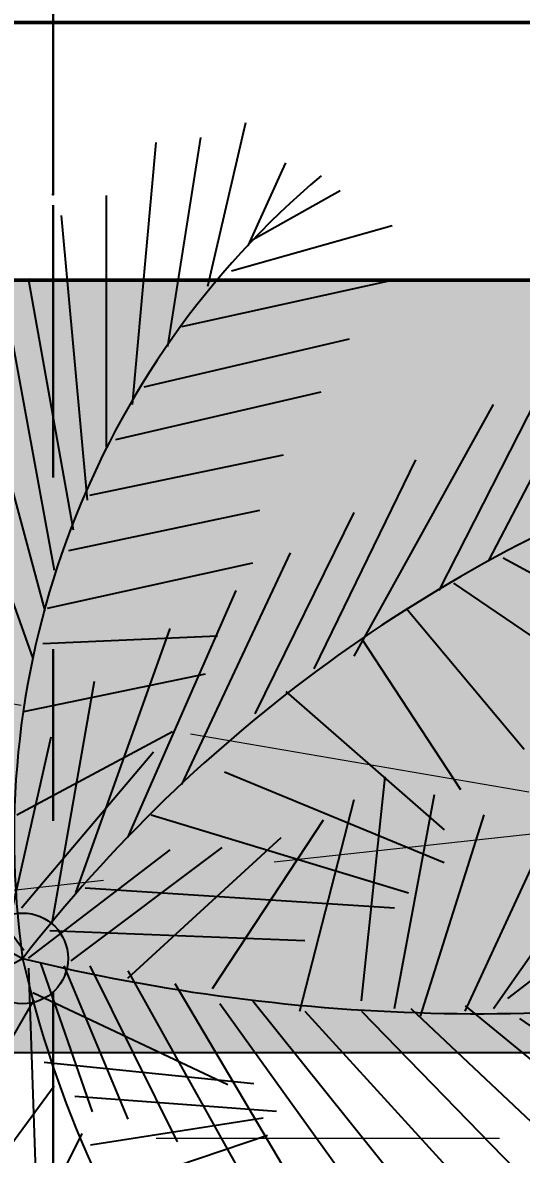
# Model space of a CAD drawing. Header units: millimetres. Extents: x 10612.9 to 10705, y -16533.4 to -16503.9.
# Drawn here: x 10617.248 to 10617.538, y -16507.364 to -16506.704 of the extents above; entities that cross this region are included whole.
import ezdxf
from ezdxf.enums import TextEntityAlignment as Align

# ---------------------------------------------------------------- set-up
doc = ezdxf.new("R2010")
doc.units = ezdxf.units.MM
doc.linetypes.add('HIDDEN', pattern=[0.375, 0.25, -0.125])
doc.linetypes.add('Punto & Rayas', pattern=[0.335139, 0.15875, -0.088194, 0, -0.088194])
doc.layers.add('01_GRIS 250', color=250, linetype='Continuous', lineweight=9)
doc.layers.add('Muro sin techar', color=160, linetype='Continuous', lineweight=40)
doc.layers.add('Nuevo_Estructura - Forjados', color=7, linetype='Continuous')
doc.layers.add('Nuevo_Estructura - Forjados_Pluma_Nº__209', color=7, linetype='Continuous', lineweight=30, true_color=0x3e4f7b)
doc.layers.add('Nuevo_Estructura - Forjados_Pluma_Nº__219', color=7, linetype='Continuous', lineweight=13, true_color=0x404b6a)
doc.styles.add('Estilo_Generado_1', font='arial.ttf')
doc.styles.add('mahico', font='GOTHIC.TTF', dxfattribs={"width": 0.75})
doc.dimstyles.new('Copia de 50 P', dxfattribs={"dimtxt": 0.1, "dimasz": 0.01, "dimexe": 0.065, "dimexo": 0.0625, "dimgap": 0.025, "dimtad": 1, "dimtih": 1, "dimtoh": 1, "dimzin": 0, "dimdsep": 46, "dimtxsty": 'mahico', "dimblk": 'pa cotas', "dimcen": 0.09, "dimdle": 0.3, "dimclrd": 256, "dimclre": 256, "dimclrt": 256, "dimadec": 0, "dimazin": 0, "dimtfac": 1, "dimtofl": 0, "dimtmove": 0, "dimatfit": 3, "dimfxl": 0.15, "dimfxlon": 1, "dimtolj": 1, "dimtzin": 0, "dimlwd": 5, "dimlwe": 5, "dimarcsym": 0})

# ---------------------------------------------------------------- blocks, each defined once
blk = doc.blocks.new('A$C3BDE78F2')
at = {"color": 64, "lineweight": 25}
for p, q in [((1.3223, 1.4622), (1.6759, 1.7241)), ((1.2369, 1.4448), (0.8046, 1.6951)), ((1.0874, 1.4093), (0.7718, 1.6414)), ((1.8287, 1.4458), (2.2871, 1.6095)), ((1.0054, 1.3617), (0.6015, 1.562)), ((1.9116, 1.4253), (2.3526, 1.544)), ((1.3369, 1.4948), (1.6933, 1.4149)), ((1.9815, 1.409), (2.4748, 1.499)), ((1.558, 1.4745), (1.7021, 1.2043)), ((1.2917, 1.454), (0.6937, 1.4335)), ((1.3092, 1.454), (1.4969, 1.2084)), ((1.3965, 1.4663), (1.6672, 1.2371)), ((1.737, 1.4622), (1.8025, 1.1471)), ((2.0513, 1.3762), (2.4879, 1.454)), ((1.3005, 1.4335), (1.0429, 1.3435)), ((1.2499, 1.4464), (1.0904, 1.1085)), ((1.1291, 1.4269), (1.0917, 1.0633)), ((1.3572, 1.4172), (1.3398, 0.9752)), ((1.8549, 1.4294), (1.868, 1.1266)), ((1.916, 1.4212), (1.9946, 1.0652)), ((1.3703, 1.4131), (1.7894, 1.3394)), ((2.1037, 1.3517), (2.597, 1.3967)), ((1.2961, 1.3926), (1.0298, 1.2821)), ((1.0698, 1.374), (1.0439, 1.0242)), ((1.3048, 1.3803), (1.5013, 1.1184)), ((2.0164, 1.3844), (2.0863, 1.0529)), ((1.4314, 1.3558), (1.3965, 0.8197)), ((1.4227, 1.3721), (1.8811, 1.2084)), ((0.9853, 1.3468), (1.0321, 1.0474)), ((1.2961, 1.3476), (0.9905, 1.1962)), ((2.1124, 1.3476), (2.1823, 1.012)), ((2.1954, 1.3189), (2.6319, 1.3189)), ((0.9104, 1.3125), (1.0023, 1.0395)), ((2.2085, 1.3026), (2.2914, 0.9465)), ((1.2874, 1.2821), (0.9207, 1.0775)), ((1.2743, 1.2821), (1.5187, 1.0161)), ((1.5187, 1.2821), (1.9466, 1.0939)), ((2.2696, 1.2739), (2.7236, 1.233)), ((1.558, 1.2412), (1.4227, 0.7951)), ((2.3002, 1.2535), (2.3831, 0.8974)), ((1.2655, 1.2003), (0.8639, 0.9629)), ((2.37, 1.2125), (2.7323, 1.1552)), ((1.6104, 1.188), (2.012, 0.9997)), ((2.4049, 1.188), (2.4835, 0.8319)), ((2.4748, 1.143), (2.7585, 1.0775)), ((1.2306, 1.1225), (0.8552, 0.8524)), ((1.2568, 1.1348), (1.5493, 0.9424)), ((1.6322, 1.1143), (1.4751, 0.7337)), ((2.501, 1.102), (2.5796, 0.8237)), ((1.235, 1.0652), (0.8377, 0.746)), ((1.7327, 1.0611), (2.0819, 0.8892)), ((2.5446, 1.0734), (2.6887, 1.0079)), ((2.5534, 1.0693), (2.6407, 0.9138)), ((1.7719, 1.0079), (1.5318, 0.7337)), ((1.2175, 0.9834), (1.5842, 0.8892)), ((1.2175, 0.9752), (0.8858, 0.6723)), ((1.8112, 0.9588), (2.1736, 0.7828)), ((1.8331, 0.8892), (2.2696, 0.6478)), ((1.2175, 0.877), (0.877, 0.5455)), ((1.235, 0.877), (1.6235, 0.836)), ((1.8636, 0.877), (1.6017, 0.7051)), ((1.2219, 0.8197), (1.593, 0.7501)), ((1.2219, 0.791), (0.8858, 0.435)), ((1.916, 0.7992), (1.6715, 0.5946)), ((1.2088, 0.7746), (1.558, 0.6641)), ((1.9466, 0.7419), (2.3089, 0.5577)), ((1.9597, 0.7173), (1.7588, 0.4227)), ((1.2263, 0.6969), (0.9338, 0.3408)), ((1.2175, 0.6969), (1.51, 0.5618)), ((1.2219, 0.6478), (1.462, 0.48)), ((1.9989, 0.656), (2.3133, 0.4923)), ((2.0033, 0.6314), (1.82, 0.2917)), ((1.2394, 0.6232), (1.462, 0.3327)), ((1.2044, 0.6028), (0.9774, 0.2713))]:
    blk.add_line(p, q, dxfattribs=at)
blk.add_circle((1.3088, 1.4642), 0.0787, dxfattribs=at)
for centre, radius, start, end in [((2.0453, 1.8943), 0.8529, 92.1665, 210.2856), ((2.4541, 0.8538), 1.2978, 82.9277, 151.9425), ((1.5195, -0.0223), 1.5013, 40.2097, 98.065), ((1.7056, -0.3138), 1.8217, 102.5794, 150.2919), ((4.5515, 0.6699), 3.3386, 166.2356, 191.5745), ((-0.2939, -0.6019), 2.6148, 19.8421, 52.1981)]:
    blk.add_arc(centre, radius, start, end, dxfattribs=at)
blk = doc.blocks.new('Marcador de red estándar')
at = {"layer": 'Nuevo_Estructura - Forjados_Pluma_Nº__209', "color": 167, "linetype": 'Punto & Rayas', "lineweight": 30, "true_color": 0x3e4f7b}
for p, q in [((7.9, 0), (9.9, 0)), ((9.9, 0), (10.9, 0))]:
    blk.add_line(p, q, dxfattribs=at)
blk.add_point((9.9, 0), dxfattribs=at)
blk.add_point((9.9, 0), dxfattribs=at)
at = {"layer": 'Nuevo_Estructura - Forjados_Pluma_Nº__219', "color": 167, "lineweight": 13, "true_color": 0x404b6a, "style": 'Estilo_Generado_1'}
for tag, p in [('AC_MarkerText_1_0', (-10.9725, -0.04)), ('AC_MarkerText_1_1', (11.2275, -0.04))]:
    blk.add_attdef(tag, text='', height=0.175, rotation=270, dxfattribs=at).set_placement(p, align=Align.TOP_CENTER)
blk = doc.blocks.new('fdvfvfdvdf')
at = {"layer": 'Nuevo_Estructura - Forjados', "color": 8, "linetype": 'Continuous', "lineweight": 15, "rotation": 90}
blk.add_blockref('Marcador de red estándar', (10602.80275, -16562.19313), dxfattribs=at)
blk = doc.blocks.new('pa cotas')
h = blk.add_hatch(color=256)
h.paths.add_polyline_path([(2.375, 3.089), (-3.089, -2.375), (-2.375, -3.089)])
h.paths.add_polyline_path([(3.089, 2.375), (2.375, 3.089), (-2.375, -3.089)])
blk.add_line((-2.375, -3.089), (2.375, 3.089))
blk.add_lwpolyline([(3.089, 2.375), (2.375, 3.089), (-3.089, -2.375), (-2.375, -3.089)], close=True)
blk = doc.blocks.new('*D865')
at = {"lineweight": 5, "transparency": 16777216}
for p, q in [((10615.06556, -16506.5777), (10615.06556, -16506.3627)), ((10621.76556, -16506.5777), (10621.76556, -16506.3627)), ((10615.07556, -16506.4277), (10621.75556, -16506.4277))]:
    blk.add_line(p, q, dxfattribs=at)
at = {"layer": 'Defpoints', "color": 0, "transparency": 16777216}
for p in [(10621.76556, -16506.4277), (10615.06556, -16506.70429), (10621.76556, -16506.70429)]:
    blk.add_point(p, dxfattribs=at)
at = {"lineweight": 5, "transparency": 16777216, "xscale": 0.01, "yscale": 0.01, "zscale": 0.01, "rotation": 180}
blk.add_blockref('pa cotas', (10615.06556, -16506.4277), dxfattribs=at)
at = {"lineweight": 5, "transparency": 16777216, "xscale": 0.01, "yscale": 0.01, "zscale": 0.01}
blk.add_blockref('pa cotas', (10621.76556, -16506.4277), dxfattribs=at)
at = {"transparency": 16777216, "insert": (10618.41556, -16506.35019), "char_height": 0.1, "attachment_point": 5, "style": 'mahico'}
blk.add_mtext('\\A1;6.70', dxfattribs=at)

msp = doc.modelspace()

# ---------------------------------------------------------------- hatches: boundary and pattern name
at = {"layer": '01_GRIS 250', "true_color": 0x7f7048}
h = msp.add_hatch(dxfattribs=at)
h.set_pattern_fill('AR-CONC', color=47, scale=0.0009, angle=1935, style=0)
h.set_pattern_definition([(185, (105.29396, -90.30456), (-0.1057980415, 0.1260851853), [0.017145, -0.188595]), (130, (105.29396, -90.30456), (-0.0991590557, -0.1440166078), [0.013716, -0.1508765258]), (235.4514447, (105.28515, -90.29406), (-0.2049570919, -0.0179314179), [0.0145710079, -0.1602812201]), (181.1842, (105.26164, -90.3369), (-0.1457580716, 0.199269219), [0.0257175, -0.2828925]), (231.6355576, (105.2495, -90.32029), (-0.3085440873, -0.0063779557), [0.0218565208, -0.2404220473]), (126.1841512, (105.26164, -90.3369), (-0.3085440873, -0.0063779557), [0.0205739704, -0.2263137587]), (156, (105.25355, -90.31265), (-0.0314056342, 0.1615679814), [0.017145, -0.188595]), (101, (105.25355, -90.31265), (-0.1565470739, -0.0778859339), [0.013716, -0.150876]), (206.451445, (105.25094, -90.29918), (-0.1879527084, 0.0836820467), [0.0145710079, -0.1602809438]), (172.5, (105.293964, -90.304563), (-0.0557760723, -0.05184492216), [0, -0.1490472, 0, -0.153162, 0, -0.1514475]), (142.5, (105.293964, -90.30456), (-0.10627830025, -0.0212307546), [0, -0.0873252, 0, -0.1456182, 0, -0.0577215]), (102.5, (105.33001, -90.34061), (-0.08264357602, 0.08993507673), [0, -0.05715, 0, -0.178308, 0, -0.236601]), (92.5, (105.34618, -90.35677), (-0.1104501536, 0.078087514), [0, -0.074295, 0, -0.1184148, 0, -0.168021])])
h.paths.add_polyline_path([(10621.76556, -16506.85429), (10615.06556, -16506.85429), (10615.06556, -16507.30429), (10621.76556, -16507.30429)])

# ---------------------------------------------------------------- linework, layer by layer
for p, q in [((10621.91556, -16506.70429), (10614.91556, -16506.70429)), ((10621.76556, -16506.85429), (10615.06556, -16506.85429)), ((10621.76556, -16507.30429), (10615.06556, -16507.30429))]:
    msp.add_line(p, q)
at = {"color": 251, "lineweight": 50, "true_color": 0x636466}
msp.add_lwpolyline([(10614.91556, -16506.70429), (10621.91556, -16506.70429), (10621.91556, -16508.25429), (10621.76556, -16508.25429), (10621.76556, -16506.85429), (10615.06556, -16506.85429), (10615.06556, -16508.25429), (10614.91556, -16508.25429), (10614.91556, -16506.70429)], dxfattribs=at)
at = {"layer": 'Muro sin techar', "color": 251, "linetype": 'HIDDEN', "lineweight": 9, "ltscale": 0.8, "true_color": 0x636466}
for p, q in [((10618.72556, -16507.35429), (10614.91556, -16506.70429)), ((10615.90306, -16507.35429), (10621.91556, -16506.70429))]:
    msp.add_line(p, q, dxfattribs=at)
msp.add_lwpolyline([(10621.76556, -16508.70429), (10618.81556, -16508.70429), (10618.81556, -16508.25429), (10618.72556, -16508.25429), (10618.72556, -16507.35429), (10615.90306, -16507.35429), (10615.90306, -16508.25429), (10614.91556, -16508.25429)], dxfattribs=at)

# ---------------------------------------------------------------- block references
msp.add_blockref('fdvfvfdvdf', (14.46282, 45.48884))
at = {"xscale": 0.3358980744271619, "yscale": 0.3358980744271619, "zscale": 0.3358980744271619, "rotation": 90}
msp.add_blockref('A$C3BDE78F2', (10617.73963, -16507.689), dxfattribs=at)

# ---------------------------------------------------------------- dimensions: what is measured, and where the dimension line sits
dim = msp.add_linear_dim(base=(10621.76556, -16506.4277), p1=(10615.06556, -16506.70429), p2=(10621.76556, -16506.70429), dimstyle='Copia de 50 P', override={"dimtmove": 1})
dim.commit()
dim.dimension.update_dxf_attribs({"geometry": '*D865', "text_midpoint": (10618.41556, -16506.35019)})

doc.saveas('drawing.dxf')
